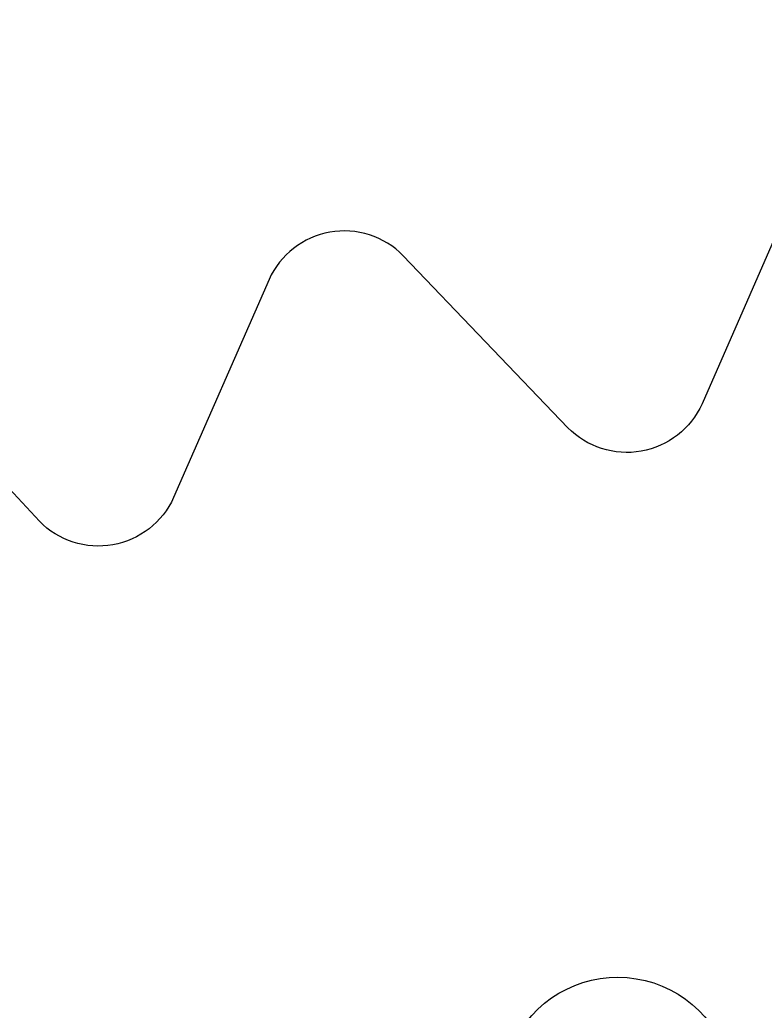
# Model space of a CAD drawing. Header units: millimetres. Extents: x -8428662 to 9409114, y 0 to 249028.
# Drawn here: x -196584.799 to -196582.05, y 105911.558 to 105915.217 of the extents above; entities that cross this region are included whole.
import ezdxf
from ezdxf import colors
from ezdxf.entities.mleader import LeaderData, LeaderLine
from ezdxf.math import Vec2, Vec3

# ---------------------------------------------------------------- set-up
doc = ezdxf.new("R2010")
doc.units = ezdxf.units.MM
doc.header["$MEASUREMENT"] = 0
doc.layers.get('0').update_dxf_attribs({"color": 250, "lineweight": 9})
for name, color, linetype, lineweight in [('_АР ТЕКСТ', 250, 'Continuous', 25), ('АР_Отметки', 250, 'Continuous', 15), ('АР_Размеры', 175, 'Continuous', 9), ('АР_Сущ Несущая стена', 216, 'Continuous', 30)]:
    doc.layers.add(name, color=color, linetype=linetype, lineweight=lineweight)
doc.styles.add('ISOCPEUR', font='isocpeur.ttf', dxfattribs={"width": 0.7})

# ---------------------------------------------------------------- blocks, each defined once
blk = doc.blocks.new('_DotSmall')
at = {"color": 0, "linetype": 'ByBlock', "const_width": 0.5}
blk.add_lwpolyline([(-0.0625, 0, 1), (0.0625, 0, 1)], format="xyb", close=True, dxfattribs=at)

msp = doc.modelspace()

# ---------------------------------------------------------------- linework, layer by layer
at = {"layer": 'АР_Размеры', "color": 5, "lineweight": 0, "ltscale": 100, "transparency": 33554687}
for points in [[(-196581.9273, 105914.6036), (-196582.2798, 105913.7982, -0.527868), (-196582.7754, 105913.7103), (-196583.3833, 105914.3455, 0.527868), (-196583.8788, 105914.2577), (-196584.2314, 105913.4523, -0.527868), (-196584.7269, 105913.3645), (-196585.32, 105914.0023, 0.57795), (-196585.8314, 105913.8706), (-196586.0426, 105912.9664, -0.615334), (-196586.5763, 105912.86, 0.101403), (-196589.0197, 105914.9357, 0.887085)], [(-196581.9273, 105914.6036), (-196582.2798, 105913.7982, -0.527868), (-196582.7754, 105913.7103), (-196583.3833, 105914.3455, 0.527868), (-196583.8788, 105914.2577), (-196584.2314, 105913.4523, -0.527868), (-196584.7269, 105913.3645), (-196585.32, 105914.0023, 0.57795), (-196585.8314, 105913.8706), (-196586.0426, 105912.9664, -0.615334), (-196586.5763, 105912.86, 0.101403), (-196589.0197, 105914.9357, 0.887085)], [(-196581.9273, 105914.6036), (-196582.2798, 105913.7982, -0.527868), (-196582.7754, 105913.7103), (-196583.3833, 105914.3455, 0.527868), (-196583.8788, 105914.2577), (-196584.2314, 105913.4523, -0.527868), (-196584.7269, 105913.3645), (-196585.32, 105914.0023, 0.57795), (-196585.8314, 105913.8706), (-196586.0426, 105912.9664, -0.615334), (-196586.5763, 105912.86, 0.101403), (-196589.0197, 105914.9357, 0.887085)], [(-196581.9273, 105914.6036), (-196582.2798, 105913.7982, -0.527868), (-196582.7754, 105913.7103), (-196583.3833, 105914.3455, 0.527868), (-196583.8788, 105914.2577), (-196584.2314, 105913.4523, -0.527868), (-196584.7269, 105913.3645), (-196585.32, 105914.0023, 0.57795), (-196585.8314, 105913.8706), (-196586.0426, 105912.9664, -0.615334), (-196586.5763, 105912.86, 0.101403), (-196589.0197, 105914.9357, 0.887085)], [(-196581.9273, 105914.6036), (-196582.2798, 105913.7982, -0.527868), (-196582.7754, 105913.7103), (-196583.3833, 105914.3455, 0.527868), (-196583.8788, 105914.2577), (-196584.2314, 105913.4523, -0.527868), (-196584.7269, 105913.3645), (-196585.32, 105914.0023, 0.57795), (-196585.8314, 105913.8706), (-196586.0426, 105912.9664, -0.615334), (-196586.5763, 105912.86, 0.101403), (-196589.0197, 105914.9357, 0.887085)], [(-196581.9273, 105914.6036), (-196582.2798, 105913.7982, -0.527868), (-196582.7754, 105913.7103), (-196583.3833, 105914.3455, 0.527868), (-196583.8788, 105914.2577), (-196584.2314, 105913.4523, -0.527868), (-196584.7269, 105913.3645), (-196585.32, 105914.0023, 0.57795), (-196585.8314, 105913.8706), (-196586.0426, 105912.9664, -0.615334), (-196586.5763, 105912.86, 0.101403), (-196589.0197, 105914.9357, 0.887085)], [(-196581.9273, 105914.6036), (-196582.2798, 105913.7982, -0.527868), (-196582.7754, 105913.7103), (-196583.3833, 105914.3455, 0.527868), (-196583.8788, 105914.2577), (-196584.2314, 105913.4523, -0.527868), (-196584.7269, 105913.3645), (-196585.32, 105914.0023, 0.57795), (-196585.8314, 105913.8706), (-196586.0426, 105912.9664, -0.615334), (-196586.5763, 105912.86, 0.101403), (-196589.0197, 105914.9357, 0.887085)], [(-196581.9273, 105914.6036), (-196582.2798, 105913.7982, -0.527868), (-196582.7754, 105913.7103), (-196583.3833, 105914.3455, 0.527868), (-196583.8788, 105914.2577), (-196584.2314, 105913.4523, -0.527868), (-196584.7269, 105913.3645), (-196585.32, 105914.0023, 0.57795), (-196585.8314, 105913.8706), (-196586.0426, 105912.9664, -0.615334), (-196586.5763, 105912.86, 0.101403), (-196589.0197, 105914.9357, 0.887085)], [(-196581.9273, 105914.6036), (-196582.2798, 105913.7982, -0.527868), (-196582.7754, 105913.7103), (-196583.3833, 105914.3455, 0.527868), (-196583.8788, 105914.2577), (-196584.2314, 105913.4523, -0.527868), (-196584.7269, 105913.3645), (-196585.32, 105914.0023, 0.57795), (-196585.8314, 105913.8706), (-196586.0426, 105912.9664, -0.615334), (-196586.5763, 105912.86, 0.101403), (-196589.0197, 105914.9357, 0.887085)], [(-196581.9273, 105914.6036), (-196582.2798, 105913.7982, -0.527868), (-196582.7754, 105913.7103), (-196583.3833, 105914.3455, 0.527868), (-196583.8788, 105914.2577), (-196584.2314, 105913.4523, -0.527868), (-196584.7269, 105913.3645), (-196585.32, 105914.0023, 0.57795), (-196585.8314, 105913.8706), (-196586.0426, 105912.9664, -0.615334), (-196586.5763, 105912.86, 0.101403), (-196589.0197, 105914.9357, 0.887085)], [(-196581.9273, 105914.6036), (-196582.2798, 105913.7982, -0.527868), (-196582.7754, 105913.7103), (-196583.3833, 105914.3455, 0.527868), (-196583.8788, 105914.2577), (-196584.2314, 105913.4523, -0.527868), (-196584.7269, 105913.3645), (-196585.32, 105914.0023, 0.57795), (-196585.8314, 105913.8706), (-196586.0426, 105912.9664, -0.615334), (-196586.5763, 105912.86, 0.101403), (-196589.0197, 105914.9357, 0.887085)], [(-196581.9273, 105914.6036), (-196582.2798, 105913.7982, -0.527868), (-196582.7754, 105913.7103), (-196583.3833, 105914.3455, 0.527868), (-196583.8788, 105914.2577), (-196584.2314, 105913.4523, -0.527868), (-196584.7269, 105913.3645), (-196585.32, 105914.0023, 0.57795), (-196585.8314, 105913.8706), (-196586.0426, 105912.9664, -0.615334), (-196586.5763, 105912.86, 0.101403), (-196589.0197, 105914.9357, 0.887085)], [(-196581.9273, 105914.6036), (-196582.2798, 105913.7982, -0.527868), (-196582.7754, 105913.7103), (-196583.3833, 105914.3455, 0.527868), (-196583.8788, 105914.2577), (-196584.2314, 105913.4523, -0.527868), (-196584.7269, 105913.3645), (-196585.32, 105914.0023, 0.57795), (-196585.8314, 105913.8706), (-196586.0426, 105912.9664, -0.615334), (-196586.5763, 105912.86, 0.101403), (-196589.0197, 105914.9357, 0.887085)], [(-196581.9273, 105914.6036), (-196582.2798, 105913.7982, -0.527868), (-196582.7754, 105913.7103), (-196583.3833, 105914.3455, 0.527868), (-196583.8788, 105914.2577), (-196584.2314, 105913.4523, -0.527868), (-196584.7269, 105913.3645), (-196585.32, 105914.0023, 0.57795), (-196585.8314, 105913.8706), (-196586.0426, 105912.9664, -0.615334), (-196586.5763, 105912.86, 0.101403), (-196589.0197, 105914.9357, 0.887085)], [(-196581.9273, 105914.6036), (-196582.2798, 105913.7982, -0.527868), (-196582.7754, 105913.7103), (-196583.3833, 105914.3455, 0.527868), (-196583.8788, 105914.2577), (-196584.2314, 105913.4523, -0.527868), (-196584.7269, 105913.3645), (-196585.32, 105914.0023, 0.57795), (-196585.8314, 105913.8706), (-196586.0426, 105912.9664, -0.615334), (-196586.5763, 105912.86, 0.101403), (-196589.0197, 105914.9357, 0.887085)], [(-196581.9273, 105914.6036), (-196582.2798, 105913.7982, -0.527868), (-196582.7754, 105913.7103), (-196583.3833, 105914.3455, 0.527868), (-196583.8788, 105914.2577), (-196584.2314, 105913.4523, -0.527868), (-196584.7269, 105913.3645), (-196585.32, 105914.0023, 0.57795), (-196585.8314, 105913.8706), (-196586.0426, 105912.9664, -0.615334), (-196586.5763, 105912.86, 0.101403), (-196589.0197, 105914.9357, 0.887085)], [(-196581.9273, 105914.6036), (-196582.2798, 105913.7982, -0.527868), (-196582.7754, 105913.7103), (-196583.3833, 105914.3455, 0.527868), (-196583.8788, 105914.2577), (-196584.2314, 105913.4523, -0.527868), (-196584.7269, 105913.3645), (-196585.32, 105914.0023, 0.57795), (-196585.8314, 105913.8706), (-196586.0426, 105912.9664, -0.615334), (-196586.5763, 105912.86, 0.101403), (-196589.0197, 105914.9357, 0.887085)], [(-196581.9273, 105914.6036), (-196582.2798, 105913.7982, -0.527868), (-196582.7754, 105913.7103), (-196583.3833, 105914.3455, 0.527868), (-196583.8788, 105914.2577), (-196584.2314, 105913.4523, -0.527868), (-196584.7269, 105913.3645), (-196585.32, 105914.0023, 0.57795), (-196585.8314, 105913.8706), (-196586.0426, 105912.9664, -0.615334), (-196586.5763, 105912.86, 0.101403), (-196589.0197, 105914.9357, 0.887085)], [(-196581.9273, 105914.6036), (-196582.2798, 105913.7982, -0.527868), (-196582.7754, 105913.7103), (-196583.3833, 105914.3455, 0.527868), (-196583.8788, 105914.2577), (-196584.2314, 105913.4523, -0.527868), (-196584.7269, 105913.3645), (-196585.32, 105914.0023, 0.57795), (-196585.8314, 105913.8706), (-196586.0426, 105912.9664, -0.615334), (-196586.5763, 105912.86, 0.101403), (-196589.0197, 105914.9357, 0.887085)], [(-196581.9273, 105914.6036), (-196582.2798, 105913.7982, -0.527868), (-196582.7754, 105913.7103), (-196583.3833, 105914.3455, 0.527868), (-196583.8788, 105914.2577), (-196584.2314, 105913.4523, -0.527868), (-196584.7269, 105913.3645), (-196585.32, 105914.0023, 0.57795), (-196585.8314, 105913.8706), (-196586.0426, 105912.9664, -0.615334), (-196586.5763, 105912.86, 0.101403), (-196589.0197, 105914.9357, 0.887085)], [(-196581.9273, 105914.6036), (-196582.2798, 105913.7982, -0.527868), (-196582.7754, 105913.7103), (-196583.3833, 105914.3455, 0.527868), (-196583.8788, 105914.2577), (-196584.2314, 105913.4523, -0.527868), (-196584.7269, 105913.3645), (-196585.32, 105914.0023, 0.57795), (-196585.8314, 105913.8706), (-196586.0426, 105912.9664, -0.615334), (-196586.5763, 105912.86, 0.101403), (-196589.0197, 105914.9357, 0.887085)], [(-196581.9273, 105914.6036), (-196582.2798, 105913.7982, -0.527868), (-196582.7754, 105913.7103), (-196583.3833, 105914.3455, 0.527868), (-196583.8788, 105914.2577), (-196584.2314, 105913.4523, -0.527868), (-196584.7269, 105913.3645), (-196585.32, 105914.0023, 0.57795), (-196585.8314, 105913.8706), (-196586.0426, 105912.9664, -0.615334), (-196586.5763, 105912.86, 0.101403), (-196589.0197, 105914.9357, 0.887085)], [(-196581.9273, 105914.6036), (-196582.2798, 105913.7982, -0.527868), (-196582.7754, 105913.7103), (-196583.3833, 105914.3455, 0.527868), (-196583.8788, 105914.2577), (-196584.2314, 105913.4523, -0.527868), (-196584.7269, 105913.3645), (-196585.32, 105914.0023, 0.57795), (-196585.8314, 105913.8706), (-196586.0426, 105912.9664, -0.615334), (-196586.5763, 105912.86, 0.101403), (-196589.0197, 105914.9357, 0.887085)], [(-196581.9273, 105914.6036), (-196582.2798, 105913.7982, -0.527868), (-196582.7754, 105913.7103), (-196583.3833, 105914.3455, 0.527868), (-196583.8788, 105914.2577), (-196584.2314, 105913.4523, -0.527868), (-196584.7269, 105913.3645), (-196585.32, 105914.0023, 0.57795), (-196585.8314, 105913.8706), (-196586.0426, 105912.9664, -0.615334), (-196586.5763, 105912.86, 0.101403), (-196589.0197, 105914.9357, 0.887085)], [(-196581.9273, 105914.6036), (-196582.2798, 105913.7982, -0.527868), (-196582.7754, 105913.7103), (-196583.3833, 105914.3455, 0.527868), (-196583.8788, 105914.2577), (-196584.2314, 105913.4523, -0.527868), (-196584.7269, 105913.3645), (-196585.32, 105914.0023, 0.57795), (-196585.8314, 105913.8706), (-196586.0426, 105912.9664, -0.615334), (-196586.5763, 105912.86, 0.101403), (-196589.0197, 105914.9357, 0.887085)], [(-196581.9273, 105914.6036), (-196582.2798, 105913.7982, -0.527868), (-196582.7754, 105913.7103), (-196583.3833, 105914.3455, 0.527868), (-196583.8788, 105914.2577), (-196584.2314, 105913.4523, -0.527868), (-196584.7269, 105913.3645), (-196585.32, 105914.0023, 0.57795), (-196585.8314, 105913.8706), (-196586.0426, 105912.9664, -0.615334), (-196586.5763, 105912.86, 0.101403), (-196589.0197, 105914.9357, 0.887085)], [(-196581.9273, 105914.6036), (-196582.2798, 105913.7982, -0.527868), (-196582.7754, 105913.7103), (-196583.3833, 105914.3455, 0.527868), (-196583.8788, 105914.2577), (-196584.2314, 105913.4523, -0.527868), (-196584.7269, 105913.3645), (-196585.32, 105914.0023, 0.57795), (-196585.8314, 105913.8706), (-196586.0426, 105912.9664, -0.615334), (-196586.5763, 105912.86, 0.101403), (-196589.0197, 105914.9357, 0.887085)], [(-196581.9273, 105914.6036), (-196582.2798, 105913.7982, -0.527868), (-196582.7754, 105913.7103), (-196583.3833, 105914.3455, 0.527868), (-196583.8788, 105914.2577), (-196584.2314, 105913.4523, -0.527868), (-196584.7269, 105913.3645), (-196585.32, 105914.0023, 0.57795), (-196585.8314, 105913.8706), (-196586.0426, 105912.9664, -0.615334), (-196586.5763, 105912.86, 0.101403), (-196589.0197, 105914.9357, 0.887085)], [(-196581.9273, 105914.6036), (-196582.2798, 105913.7982, -0.527868), (-196582.7754, 105913.7103), (-196583.3833, 105914.3455, 0.527868), (-196583.8788, 105914.2577), (-196584.2314, 105913.4523, -0.527868), (-196584.7269, 105913.3645), (-196585.32, 105914.0023, 0.57795), (-196585.8314, 105913.8706), (-196586.0426, 105912.9664, -0.615334), (-196586.5763, 105912.86, 0.101403), (-196589.0197, 105914.9357, 0.887085)], [(-196581.9273, 105914.6036), (-196582.2798, 105913.7982, -0.527868), (-196582.7754, 105913.7103), (-196583.3833, 105914.3455, 0.527868), (-196583.8788, 105914.2577), (-196584.2314, 105913.4523, -0.527868), (-196584.7269, 105913.3645), (-196585.32, 105914.0023, 0.57795), (-196585.8314, 105913.8706), (-196586.0426, 105912.9664, -0.615334), (-196586.5763, 105912.86, 0.101403), (-196589.0197, 105914.9357, 0.887085)], [(-196581.9273, 105914.6036), (-196582.2798, 105913.7982, -0.527868), (-196582.7754, 105913.7103), (-196583.3833, 105914.3455, 0.527868), (-196583.8788, 105914.2577), (-196584.2314, 105913.4523, -0.527868), (-196584.7269, 105913.3645), (-196585.32, 105914.0023, 0.57795), (-196585.8314, 105913.8706), (-196586.0426, 105912.9664, -0.615334), (-196586.5763, 105912.86, 0.101403), (-196589.0197, 105914.9357, 0.887085)], [(-196581.9273, 105914.6036), (-196582.2798, 105913.7982, -0.527868), (-196582.7754, 105913.7103), (-196583.3833, 105914.3455, 0.527868), (-196583.8788, 105914.2577), (-196584.2314, 105913.4523, -0.527868), (-196584.7269, 105913.3645), (-196585.32, 105914.0023, 0.57795), (-196585.8314, 105913.8706), (-196586.0426, 105912.9664, -0.615334), (-196586.5763, 105912.86, 0.101403), (-196589.0197, 105914.9357, 0.887085)], [(-196581.9273, 105914.6036), (-196582.2798, 105913.7982, -0.527868), (-196582.7754, 105913.7103), (-196583.3833, 105914.3455, 0.527868), (-196583.8788, 105914.2577), (-196584.2314, 105913.4523, -0.527868), (-196584.7269, 105913.3645), (-196585.32, 105914.0023, 0.57795), (-196585.8314, 105913.8706), (-196586.0426, 105912.9664, -0.615334), (-196586.5763, 105912.86, 0.101403), (-196589.0197, 105914.9357, 0.887085)], [(-196581.9273, 105914.6036), (-196582.2798, 105913.7982, -0.527868), (-196582.7754, 105913.7103), (-196583.3833, 105914.3455, 0.527868), (-196583.8788, 105914.2577), (-196584.2314, 105913.4523, -0.527868), (-196584.7269, 105913.3645), (-196585.32, 105914.0023, 0.57795), (-196585.8314, 105913.8706), (-196586.0426, 105912.9664, -0.615334), (-196586.5763, 105912.86, 0.101403), (-196589.0197, 105914.9357, 0.887085)], [(-196581.9273, 105914.6036), (-196582.2798, 105913.7982, -0.527868), (-196582.7754, 105913.7103), (-196583.3833, 105914.3455, 0.527868), (-196583.8788, 105914.2577), (-196584.2314, 105913.4523, -0.527868), (-196584.7269, 105913.3645), (-196585.32, 105914.0023, 0.57795), (-196585.8314, 105913.8706), (-196586.0426, 105912.9664, -0.615334), (-196586.5763, 105912.86, 0.101403), (-196589.0197, 105914.9357, 0.887085)], [(-196581.9273, 105914.6036), (-196582.2798, 105913.7982, -0.527868), (-196582.7754, 105913.7103), (-196583.3833, 105914.3455, 0.527868), (-196583.8788, 105914.2577), (-196584.2314, 105913.4523, -0.527868), (-196584.7269, 105913.3645), (-196585.32, 105914.0023, 0.57795), (-196585.8314, 105913.8706), (-196586.0426, 105912.9664, -0.615334), (-196586.5763, 105912.86, 0.101403), (-196589.0197, 105914.9357, 0.887085)], [(-196581.9273, 105914.6036), (-196582.2798, 105913.7982, -0.527868), (-196582.7754, 105913.7103), (-196583.3833, 105914.3455, 0.527868), (-196583.8788, 105914.2577), (-196584.2314, 105913.4523, -0.527868), (-196584.7269, 105913.3645), (-196585.32, 105914.0023, 0.57795), (-196585.8314, 105913.8706), (-196586.0426, 105912.9664, -0.615334), (-196586.5763, 105912.86, 0.101403), (-196589.0197, 105914.9357, 0.887085)], [(-196581.9273, 105914.6036), (-196582.2798, 105913.7982, -0.527868), (-196582.7754, 105913.7103), (-196583.3833, 105914.3455, 0.527868), (-196583.8788, 105914.2577), (-196584.2314, 105913.4523, -0.527868), (-196584.7269, 105913.3645), (-196585.32, 105914.0023, 0.57795), (-196585.8314, 105913.8706), (-196586.0426, 105912.9664, -0.615334), (-196586.5763, 105912.86, 0.101403), (-196589.0197, 105914.9357, 0.887085)], [(-196581.9273, 105914.6036), (-196582.2798, 105913.7982, -0.527868), (-196582.7754, 105913.7103), (-196583.3833, 105914.3455, 0.527868), (-196583.8788, 105914.2577), (-196584.2314, 105913.4523, -0.527868), (-196584.7269, 105913.3645), (-196585.32, 105914.0023, 0.57795), (-196585.8314, 105913.8706), (-196586.0426, 105912.9664, -0.615334), (-196586.5763, 105912.86, 0.101403), (-196589.0197, 105914.9357, 0.887085)], [(-196581.9273, 105914.6036), (-196582.2798, 105913.7982, -0.527868), (-196582.7754, 105913.7103), (-196583.3833, 105914.3455, 0.527868), (-196583.8788, 105914.2577), (-196584.2314, 105913.4523, -0.527868), (-196584.7269, 105913.3645), (-196585.32, 105914.0023, 0.57795), (-196585.8314, 105913.8706), (-196586.0426, 105912.9664, -0.615334), (-196586.5763, 105912.86, 0.101403), (-196589.0197, 105914.9357, 0.887085)], [(-196581.9273, 105914.6036), (-196582.2798, 105913.7982, -0.527868), (-196582.7754, 105913.7103), (-196583.3833, 105914.3455, 0.527868), (-196583.8788, 105914.2577), (-196584.2314, 105913.4523, -0.527868), (-196584.7269, 105913.3645), (-196585.32, 105914.0023, 0.57795), (-196585.8314, 105913.8706), (-196586.0426, 105912.9664, -0.615334), (-196586.5763, 105912.86, 0.101403), (-196589.0197, 105914.9357, 0.887085)], [(-196581.9273, 105914.6036), (-196582.2798, 105913.7982, -0.527868), (-196582.7754, 105913.7103), (-196583.3833, 105914.3455, 0.527868), (-196583.8788, 105914.2577), (-196584.2314, 105913.4523, -0.527868), (-196584.7269, 105913.3645), (-196585.32, 105914.0023, 0.57795), (-196585.8314, 105913.8706), (-196586.0426, 105912.9664, -0.615334), (-196586.5763, 105912.86, 0.101403), (-196589.0197, 105914.9357, 0.887085)], [(-196581.9273, 105914.6036), (-196582.2798, 105913.7982, -0.527868), (-196582.7754, 105913.7103), (-196583.3833, 105914.3455, 0.527868), (-196583.8788, 105914.2577), (-196584.2314, 105913.4523, -0.527868), (-196584.7269, 105913.3645), (-196585.32, 105914.0023, 0.57795), (-196585.8314, 105913.8706), (-196586.0426, 105912.9664, -0.615334), (-196586.5763, 105912.86, 0.101403), (-196589.0197, 105914.9357, 0.887085)], [(-196581.9273, 105914.6036), (-196582.2798, 105913.7982, -0.527868), (-196582.7754, 105913.7103), (-196583.3833, 105914.3455, 0.527868), (-196583.8788, 105914.2577), (-196584.2314, 105913.4523, -0.527868), (-196584.7269, 105913.3645), (-196585.32, 105914.0023, 0.57795), (-196585.8314, 105913.8706), (-196586.0426, 105912.9664, -0.615334), (-196586.5763, 105912.86, 0.101403), (-196589.0197, 105914.9357, 0.887085)], [(-196581.9273, 105914.6036), (-196582.2798, 105913.7982, -0.527868), (-196582.7754, 105913.7103), (-196583.3833, 105914.3455, 0.527868), (-196583.8788, 105914.2577), (-196584.2314, 105913.4523, -0.527868), (-196584.7269, 105913.3645), (-196585.32, 105914.0023, 0.57795), (-196585.8314, 105913.8706), (-196586.0426, 105912.9664, -0.615334), (-196586.5763, 105912.86, 0.101403), (-196589.0197, 105914.9357, 0.887085)], [(-196581.9273, 105914.6036), (-196582.2798, 105913.7982, -0.527868), (-196582.7754, 105913.7103), (-196583.3833, 105914.3455, 0.527868), (-196583.8788, 105914.2577), (-196584.2314, 105913.4523, -0.527868), (-196584.7269, 105913.3645), (-196585.32, 105914.0023, 0.57795), (-196585.8314, 105913.8706), (-196586.0426, 105912.9664, -0.615334), (-196586.5763, 105912.86, 0.101403), (-196589.0197, 105914.9357, 0.887085)], [(-196581.9273, 105914.6036), (-196582.2798, 105913.7982, -0.527868), (-196582.7754, 105913.7103), (-196583.3833, 105914.3455, 0.527868), (-196583.8788, 105914.2577), (-196584.2314, 105913.4523, -0.527868), (-196584.7269, 105913.3645), (-196585.32, 105914.0023, 0.57795), (-196585.8314, 105913.8706), (-196586.0426, 105912.9664, -0.615334), (-196586.5763, 105912.86, 0.101403), (-196589.0197, 105914.9357, 0.887085)], [(-196581.9273, 105914.6036), (-196582.2798, 105913.7982, -0.527868), (-196582.7754, 105913.7103), (-196583.3833, 105914.3455, 0.527868), (-196583.8788, 105914.2577), (-196584.2314, 105913.4523, -0.527868), (-196584.7269, 105913.3645), (-196585.32, 105914.0023, 0.57795), (-196585.8314, 105913.8706), (-196586.0426, 105912.9664, -0.615334), (-196586.5763, 105912.86, 0.101403), (-196589.0197, 105914.9357, 0.887085)], [(-196581.9273, 105914.6036), (-196582.2798, 105913.7982, -0.527868), (-196582.7754, 105913.7103), (-196583.3833, 105914.3455, 0.527868), (-196583.8788, 105914.2577), (-196584.2314, 105913.4523, -0.527868), (-196584.7269, 105913.3645), (-196585.32, 105914.0023, 0.57795), (-196585.8314, 105913.8706), (-196586.0426, 105912.9664, -0.615334), (-196586.5763, 105912.86, 0.101403), (-196589.0197, 105914.9357, 0.887085)], [(-196581.9273, 105914.6036), (-196582.2798, 105913.7982, -0.527868), (-196582.7754, 105913.7103), (-196583.3833, 105914.3455, 0.527868), (-196583.8788, 105914.2577), (-196584.2314, 105913.4523, -0.527868), (-196584.7269, 105913.3645), (-196585.32, 105914.0023, 0.57795), (-196585.8314, 105913.8706), (-196586.0426, 105912.9664, -0.615334), (-196586.5763, 105912.86, 0.101403), (-196589.0197, 105914.9357, 0.887085)], [(-196581.9273, 105914.6036), (-196582.2798, 105913.7982, -0.527868), (-196582.7754, 105913.7103), (-196583.3833, 105914.3455, 0.527868), (-196583.8788, 105914.2577), (-196584.2314, 105913.4523, -0.527868), (-196584.7269, 105913.3645), (-196585.32, 105914.0023, 0.57795), (-196585.8314, 105913.8706), (-196586.0426, 105912.9664, -0.615334), (-196586.5763, 105912.86, 0.101403), (-196589.0197, 105914.9357, 0.887085)], [(-196581.9273, 105914.6036), (-196582.2798, 105913.7982, -0.527868), (-196582.7754, 105913.7103), (-196583.3833, 105914.3455, 0.527868), (-196583.8788, 105914.2577), (-196584.2314, 105913.4523, -0.527868), (-196584.7269, 105913.3645), (-196585.32, 105914.0023, 0.57795), (-196585.8314, 105913.8706), (-196586.0426, 105912.9664, -0.615334), (-196586.5763, 105912.86, 0.101403), (-196589.0197, 105914.9357, 0.887085)], [(-196581.9273, 105914.6036), (-196582.2798, 105913.7982, -0.527868), (-196582.7754, 105913.7103), (-196583.3833, 105914.3455, 0.527868), (-196583.8788, 105914.2577), (-196584.2314, 105913.4523, -0.527868), (-196584.7269, 105913.3645), (-196585.32, 105914.0023, 0.57795), (-196585.8314, 105913.8706), (-196586.0426, 105912.9664, -0.615334), (-196586.5763, 105912.86, 0.101403), (-196589.0197, 105914.9357, 0.887085)], [(-196581.9273, 105914.6036), (-196582.2798, 105913.7982, -0.527868), (-196582.7754, 105913.7103), (-196583.3833, 105914.3455, 0.527868), (-196583.8788, 105914.2577), (-196584.2314, 105913.4523, -0.527868), (-196584.7269, 105913.3645), (-196585.32, 105914.0023, 0.57795), (-196585.8314, 105913.8706), (-196586.0426, 105912.9664, -0.615334), (-196586.5763, 105912.86, 0.101403), (-196589.0197, 105914.9357, 0.887085)], [(-196581.9273, 105914.6036), (-196582.2798, 105913.7982, -0.527868), (-196582.7754, 105913.7103), (-196583.3833, 105914.3455, 0.527868), (-196583.8788, 105914.2577), (-196584.2314, 105913.4523, -0.527868), (-196584.7269, 105913.3645), (-196585.32, 105914.0023, 0.57795), (-196585.8314, 105913.8706), (-196586.0426, 105912.9664, -0.615334), (-196586.5763, 105912.86, 0.101403), (-196589.0197, 105914.9357, 0.887085)], [(-196581.9273, 105914.6036), (-196582.2798, 105913.7982, -0.527868), (-196582.7754, 105913.7103), (-196583.3833, 105914.3455, 0.527868), (-196583.8788, 105914.2577), (-196584.2314, 105913.4523, -0.527868), (-196584.7269, 105913.3645), (-196585.32, 105914.0023, 0.57795), (-196585.8314, 105913.8706), (-196586.0426, 105912.9664, -0.615334), (-196586.5763, 105912.86, 0.101403), (-196589.0197, 105914.9357, 0.887085)], [(-196589.3722, 105914.4437, -0.164997), (-196587.505, 105911.0456), (-196587.4837, 105910.9255, 0.414304), (-196586.989, 105910.5798), (-196583.2675, 105911.2394, 0.228696), (-196582.9667, 105911.4564, -0.319049), (-196582.5233, 105911.6745, -0.319002), (-196582.1712, 105911.3278), (-196581.9585, 105910.1273, -0.4144), (-196582.1066, 105909.9153), (-196582.3467, 105909.8727, 0.668339), (-196582.4195, 105909.5427), (-196581.0063, 105908.555, 0.198883)], [(-196589.3722, 105914.4437, -0.164997), (-196587.505, 105911.0456), (-196587.4837, 105910.9255, 0.414304), (-196586.989, 105910.5798), (-196583.2675, 105911.2394, 0.228696), (-196582.9667, 105911.4564, -0.319049), (-196582.5233, 105911.6745, -0.319002), (-196582.1712, 105911.3278), (-196581.9585, 105910.1273, -0.4144), (-196582.1066, 105909.9153), (-196582.3467, 105909.8727, 0.668339), (-196582.4195, 105909.5427), (-196581.0063, 105908.555, 0.198883)], [(-196589.3722, 105914.4437, -0.164997), (-196587.505, 105911.0456), (-196587.4837, 105910.9255, 0.414304), (-196586.989, 105910.5798), (-196583.2675, 105911.2394, 0.228696), (-196582.9667, 105911.4564, -0.319049), (-196582.5233, 105911.6745, -0.319002), (-196582.1712, 105911.3278), (-196581.9585, 105910.1273, -0.4144), (-196582.1066, 105909.9153), (-196582.3467, 105909.8727, 0.668339), (-196582.4195, 105909.5427), (-196581.0063, 105908.555, 0.198883)], [(-196589.3722, 105914.4437, -0.164997), (-196587.505, 105911.0456), (-196587.4837, 105910.9255, 0.414304), (-196586.989, 105910.5798), (-196583.2675, 105911.2394, 0.228696), (-196582.9667, 105911.4564, -0.319049), (-196582.5233, 105911.6745, -0.319002), (-196582.1712, 105911.3278), (-196581.9585, 105910.1273, -0.4144), (-196582.1066, 105909.9153), (-196582.3467, 105909.8727, 0.668339), (-196582.4195, 105909.5427), (-196581.0063, 105908.555, 0.198883)], [(-196589.3722, 105914.4437, -0.164997), (-196587.505, 105911.0456), (-196587.4837, 105910.9255, 0.414304), (-196586.989, 105910.5798), (-196583.2675, 105911.2394, 0.228696), (-196582.9667, 105911.4564, -0.319049), (-196582.5233, 105911.6745, -0.319002), (-196582.1712, 105911.3278), (-196581.9585, 105910.1273, -0.4144), (-196582.1066, 105909.9153), (-196582.3467, 105909.8727, 0.668339), (-196582.4195, 105909.5427), (-196581.0063, 105908.555, 0.198883)], [(-196589.3722, 105914.4437, -0.164997), (-196587.505, 105911.0456), (-196587.4837, 105910.9255, 0.414304), (-196586.989, 105910.5798), (-196583.2675, 105911.2394, 0.228696), (-196582.9667, 105911.4564, -0.319049), (-196582.5233, 105911.6745, -0.319002), (-196582.1712, 105911.3278), (-196581.9585, 105910.1273, -0.4144), (-196582.1066, 105909.9153), (-196582.3467, 105909.8727, 0.668339), (-196582.4195, 105909.5427), (-196581.0063, 105908.555, 0.198883)], [(-196589.3722, 105914.4437, -0.164997), (-196587.505, 105911.0456), (-196587.4837, 105910.9255, 0.414304), (-196586.989, 105910.5798), (-196583.2675, 105911.2394, 0.228696), (-196582.9667, 105911.4564, -0.319049), (-196582.5233, 105911.6745, -0.319002), (-196582.1712, 105911.3278), (-196581.9585, 105910.1273, -0.4144), (-196582.1066, 105909.9153), (-196582.3467, 105909.8727, 0.668339), (-196582.4195, 105909.5427), (-196581.0063, 105908.555, 0.198883)], [(-196589.3722, 105914.4437, -0.164997), (-196587.505, 105911.0456), (-196587.4837, 105910.9255, 0.414304), (-196586.989, 105910.5798), (-196583.2675, 105911.2394, 0.228696), (-196582.9667, 105911.4564, -0.319049), (-196582.5233, 105911.6745, -0.319002), (-196582.1712, 105911.3278), (-196581.9585, 105910.1273, -0.4144), (-196582.1066, 105909.9153), (-196582.3467, 105909.8727, 0.668339), (-196582.4195, 105909.5427), (-196581.0063, 105908.555, 0.198883)], [(-196589.3722, 105914.4437, -0.164997), (-196587.505, 105911.0456), (-196587.4837, 105910.9255, 0.414304), (-196586.989, 105910.5798), (-196583.2675, 105911.2394, 0.228696), (-196582.9667, 105911.4564, -0.319049), (-196582.5233, 105911.6745, -0.319002), (-196582.1712, 105911.3278), (-196581.9585, 105910.1273, -0.4144), (-196582.1066, 105909.9153), (-196582.3467, 105909.8727, 0.668339), (-196582.4195, 105909.5427), (-196581.0063, 105908.555, 0.198883)], [(-196589.3722, 105914.4437, -0.164997), (-196587.505, 105911.0456), (-196587.4837, 105910.9255, 0.414304), (-196586.989, 105910.5798), (-196583.2675, 105911.2394, 0.228696), (-196582.9667, 105911.4564, -0.319049), (-196582.5233, 105911.6745, -0.319002), (-196582.1712, 105911.3278), (-196581.9585, 105910.1273, -0.4144), (-196582.1066, 105909.9153), (-196582.3467, 105909.8727, 0.668339), (-196582.4195, 105909.5427), (-196581.0063, 105908.555, 0.198883)], [(-196589.3722, 105914.4437, -0.164997), (-196587.505, 105911.0456), (-196587.4837, 105910.9255, 0.414304), (-196586.989, 105910.5798), (-196583.2675, 105911.2394, 0.228696), (-196582.9667, 105911.4564, -0.319049), (-196582.5233, 105911.6745, -0.319002), (-196582.1712, 105911.3278), (-196581.9585, 105910.1273, -0.4144), (-196582.1066, 105909.9153), (-196582.3467, 105909.8727, 0.668339), (-196582.4195, 105909.5427), (-196581.0063, 105908.555, 0.198883)], [(-196589.3722, 105914.4437, -0.164997), (-196587.505, 105911.0456), (-196587.4837, 105910.9255, 0.414304), (-196586.989, 105910.5798), (-196583.2675, 105911.2394, 0.228696), (-196582.9667, 105911.4564, -0.319049), (-196582.5233, 105911.6745, -0.319002), (-196582.1712, 105911.3278), (-196581.9585, 105910.1273, -0.4144), (-196582.1066, 105909.9153), (-196582.3467, 105909.8727, 0.668339), (-196582.4195, 105909.5427), (-196581.0063, 105908.555, 0.198883)], [(-196589.3722, 105914.4437, -0.164997), (-196587.505, 105911.0456), (-196587.4837, 105910.9255, 0.414304), (-196586.989, 105910.5798), (-196583.2675, 105911.2394, 0.228696), (-196582.9667, 105911.4564, -0.319049), (-196582.5233, 105911.6745, -0.319002), (-196582.1712, 105911.3278), (-196581.9585, 105910.1273, -0.4144), (-196582.1066, 105909.9153), (-196582.3467, 105909.8727, 0.668339), (-196582.4195, 105909.5427), (-196581.0063, 105908.555, 0.198883)], [(-196589.3722, 105914.4437, -0.164997), (-196587.505, 105911.0456), (-196587.4837, 105910.9255, 0.414304), (-196586.989, 105910.5798), (-196583.2675, 105911.2394, 0.228696), (-196582.9667, 105911.4564, -0.319049), (-196582.5233, 105911.6745, -0.319002), (-196582.1712, 105911.3278), (-196581.9585, 105910.1273, -0.4144), (-196582.1066, 105909.9153), (-196582.3467, 105909.8727, 0.668339), (-196582.4195, 105909.5427), (-196581.0063, 105908.555, 0.198883)], [(-196589.3722, 105914.4437, -0.164997), (-196587.505, 105911.0456), (-196587.4837, 105910.9255, 0.414304), (-196586.989, 105910.5798), (-196583.2675, 105911.2394, 0.228696), (-196582.9667, 105911.4564, -0.319049), (-196582.5233, 105911.6745, -0.319002), (-196582.1712, 105911.3278), (-196581.9585, 105910.1273, -0.4144), (-196582.1066, 105909.9153), (-196582.3467, 105909.8727, 0.668339), (-196582.4195, 105909.5427), (-196581.0063, 105908.555, 0.198883)], [(-196589.3722, 105914.4437, -0.164997), (-196587.505, 105911.0456), (-196587.4837, 105910.9255, 0.414304), (-196586.989, 105910.5798), (-196583.2675, 105911.2394, 0.228696), (-196582.9667, 105911.4564, -0.319049), (-196582.5233, 105911.6745, -0.319002), (-196582.1712, 105911.3278), (-196581.9585, 105910.1273, -0.4144), (-196582.1066, 105909.9153), (-196582.3467, 105909.8727, 0.668339), (-196582.4195, 105909.5427), (-196581.0063, 105908.555, 0.198883)], [(-196589.3722, 105914.4437, -0.164997), (-196587.505, 105911.0456), (-196587.4837, 105910.9255, 0.414304), (-196586.989, 105910.5798), (-196583.2675, 105911.2394, 0.228696), (-196582.9667, 105911.4564, -0.319049), (-196582.5233, 105911.6745, -0.319002), (-196582.1712, 105911.3278), (-196581.9585, 105910.1273, -0.4144), (-196582.1066, 105909.9153), (-196582.3467, 105909.8727, 0.668339), (-196582.4195, 105909.5427), (-196581.0063, 105908.555, 0.198883)], [(-196589.3722, 105914.4437, -0.164997), (-196587.505, 105911.0456), (-196587.4837, 105910.9255, 0.414304), (-196586.989, 105910.5798), (-196583.2675, 105911.2394, 0.228696), (-196582.9667, 105911.4564, -0.319049), (-196582.5233, 105911.6745, -0.319002), (-196582.1712, 105911.3278), (-196581.9585, 105910.1273, -0.4144), (-196582.1066, 105909.9153), (-196582.3467, 105909.8727, 0.668339), (-196582.4195, 105909.5427), (-196581.0063, 105908.555, 0.198883)], [(-196589.3722, 105914.4437, -0.164997), (-196587.505, 105911.0456), (-196587.4837, 105910.9255, 0.414304), (-196586.989, 105910.5798), (-196583.2675, 105911.2394, 0.228696), (-196582.9667, 105911.4564, -0.319049), (-196582.5233, 105911.6745, -0.319002), (-196582.1712, 105911.3278), (-196581.9585, 105910.1273, -0.4144), (-196582.1066, 105909.9153), (-196582.3467, 105909.8727, 0.668339), (-196582.4195, 105909.5427), (-196581.0063, 105908.555, 0.198883)], [(-196589.3722, 105914.4437, -0.164997), (-196587.505, 105911.0456), (-196587.4837, 105910.9255, 0.414304), (-196586.989, 105910.5798), (-196583.2675, 105911.2394, 0.228696), (-196582.9667, 105911.4564, -0.319049), (-196582.5233, 105911.6745, -0.319002), (-196582.1712, 105911.3278), (-196581.9585, 105910.1273, -0.4144), (-196582.1066, 105909.9153), (-196582.3467, 105909.8727, 0.668339), (-196582.4195, 105909.5427), (-196581.0063, 105908.555, 0.198883)], [(-196589.3722, 105914.4437, -0.164997), (-196587.505, 105911.0456), (-196587.4837, 105910.9255, 0.414304), (-196586.989, 105910.5798), (-196583.2675, 105911.2394, 0.228696), (-196582.9667, 105911.4564, -0.319049), (-196582.5233, 105911.6745, -0.319002), (-196582.1712, 105911.3278), (-196581.9585, 105910.1273, -0.4144), (-196582.1066, 105909.9153), (-196582.3467, 105909.8727, 0.668339), (-196582.4195, 105909.5427), (-196581.0063, 105908.555, 0.198883)], [(-196589.3722, 105914.4437, -0.164997), (-196587.505, 105911.0456), (-196587.4837, 105910.9255, 0.414304), (-196586.989, 105910.5798), (-196583.2675, 105911.2394, 0.228696), (-196582.9667, 105911.4564, -0.319049), (-196582.5233, 105911.6745, -0.319002), (-196582.1712, 105911.3278), (-196581.9585, 105910.1273, -0.4144), (-196582.1066, 105909.9153), (-196582.3467, 105909.8727, 0.668339), (-196582.4195, 105909.5427), (-196581.0063, 105908.555, 0.198883)], [(-196589.3722, 105914.4437, -0.164997), (-196587.505, 105911.0456), (-196587.4837, 105910.9255, 0.414304), (-196586.989, 105910.5798), (-196583.2675, 105911.2394, 0.228696), (-196582.9667, 105911.4564, -0.319049), (-196582.5233, 105911.6745, -0.319002), (-196582.1712, 105911.3278), (-196581.9585, 105910.1273, -0.4144), (-196582.1066, 105909.9153), (-196582.3467, 105909.8727, 0.668339), (-196582.4195, 105909.5427), (-196581.0063, 105908.555, 0.198883)], [(-196589.3722, 105914.4437, -0.164997), (-196587.505, 105911.0456), (-196587.4837, 105910.9255, 0.414304), (-196586.989, 105910.5798), (-196583.2675, 105911.2394, 0.228696), (-196582.9667, 105911.4564, -0.319049), (-196582.5233, 105911.6745, -0.319002), (-196582.1712, 105911.3278), (-196581.9585, 105910.1273, -0.4144), (-196582.1066, 105909.9153), (-196582.3467, 105909.8727, 0.668339), (-196582.4195, 105909.5427), (-196581.0063, 105908.555, 0.198883)], [(-196589.3722, 105914.4437, -0.164997), (-196587.505, 105911.0456), (-196587.4837, 105910.9255, 0.414304), (-196586.989, 105910.5798), (-196583.2675, 105911.2394, 0.228696), (-196582.9667, 105911.4564, -0.319049), (-196582.5233, 105911.6745, -0.319002), (-196582.1712, 105911.3278), (-196581.9585, 105910.1273, -0.4144), (-196582.1066, 105909.9153), (-196582.3467, 105909.8727, 0.668339), (-196582.4195, 105909.5427), (-196581.0063, 105908.555, 0.198883)], [(-196589.3722, 105914.4437, -0.164997), (-196587.505, 105911.0456), (-196587.4837, 105910.9255, 0.414304), (-196586.989, 105910.5798), (-196583.2675, 105911.2394, 0.228696), (-196582.9667, 105911.4564, -0.319049), (-196582.5233, 105911.6745, -0.319002), (-196582.1712, 105911.3278), (-196581.9585, 105910.1273, -0.4144), (-196582.1066, 105909.9153), (-196582.3467, 105909.8727, 0.668339), (-196582.4195, 105909.5427), (-196581.0063, 105908.555, 0.198883)], [(-196589.3722, 105914.4437, -0.164997), (-196587.505, 105911.0456), (-196587.4837, 105910.9255, 0.414304), (-196586.989, 105910.5798), (-196583.2675, 105911.2394, 0.228696), (-196582.9667, 105911.4564, -0.319049), (-196582.5233, 105911.6745, -0.319002), (-196582.1712, 105911.3278), (-196581.9585, 105910.1273, -0.4144), (-196582.1066, 105909.9153), (-196582.3467, 105909.8727, 0.668339), (-196582.4195, 105909.5427), (-196581.0063, 105908.555, 0.198883)], [(-196589.3722, 105914.4437, -0.164997), (-196587.505, 105911.0456), (-196587.4837, 105910.9255, 0.414304), (-196586.989, 105910.5798), (-196583.2675, 105911.2394, 0.228696), (-196582.9667, 105911.4564, -0.319049), (-196582.5233, 105911.6745, -0.319002), (-196582.1712, 105911.3278), (-196581.9585, 105910.1273, -0.4144), (-196582.1066, 105909.9153), (-196582.3467, 105909.8727, 0.668339), (-196582.4195, 105909.5427), (-196581.0063, 105908.555, 0.198883)], [(-196589.3722, 105914.4437, -0.164997), (-196587.505, 105911.0456), (-196587.4837, 105910.9255, 0.414304), (-196586.989, 105910.5798), (-196583.2675, 105911.2394, 0.228696), (-196582.9667, 105911.4564, -0.319049), (-196582.5233, 105911.6745, -0.319002), (-196582.1712, 105911.3278), (-196581.9585, 105910.1273, -0.4144), (-196582.1066, 105909.9153), (-196582.3467, 105909.8727, 0.668339), (-196582.4195, 105909.5427), (-196581.0063, 105908.555, 0.198883)], [(-196589.3722, 105914.4437, -0.164997), (-196587.505, 105911.0456), (-196587.4837, 105910.9255, 0.414304), (-196586.989, 105910.5798), (-196583.2675, 105911.2394, 0.228696), (-196582.9667, 105911.4564, -0.319049), (-196582.5233, 105911.6745, -0.319002), (-196582.1712, 105911.3278), (-196581.9585, 105910.1273, -0.4144), (-196582.1066, 105909.9153), (-196582.3467, 105909.8727, 0.668339), (-196582.4195, 105909.5427), (-196581.0063, 105908.555, 0.198883)], [(-196589.3722, 105914.4437, -0.164997), (-196587.505, 105911.0456), (-196587.4837, 105910.9255, 0.414304), (-196586.989, 105910.5798), (-196583.2675, 105911.2394, 0.228696), (-196582.9667, 105911.4564, -0.319049), (-196582.5233, 105911.6745, -0.319002), (-196582.1712, 105911.3278), (-196581.9585, 105910.1273, -0.4144), (-196582.1066, 105909.9153), (-196582.3467, 105909.8727, 0.668339), (-196582.4195, 105909.5427), (-196581.0063, 105908.555, 0.198883)], [(-196589.3722, 105914.4437, -0.164997), (-196587.505, 105911.0456), (-196587.4837, 105910.9255, 0.414304), (-196586.989, 105910.5798), (-196583.2675, 105911.2394, 0.228696), (-196582.9667, 105911.4564, -0.319049), (-196582.5233, 105911.6745, -0.319002), (-196582.1712, 105911.3278), (-196581.9585, 105910.1273, -0.4144), (-196582.1066, 105909.9153), (-196582.3467, 105909.8727, 0.668339), (-196582.4195, 105909.5427), (-196581.0063, 105908.555, 0.198883)], [(-196589.3722, 105914.4437, -0.164997), (-196587.505, 105911.0456), (-196587.4837, 105910.9255, 0.414304), (-196586.989, 105910.5798), (-196583.2675, 105911.2394, 0.228696), (-196582.9667, 105911.4564, -0.319049), (-196582.5233, 105911.6745, -0.319002), (-196582.1712, 105911.3278), (-196581.9585, 105910.1273, -0.4144), (-196582.1066, 105909.9153), (-196582.3467, 105909.8727, 0.668339), (-196582.4195, 105909.5427), (-196581.0063, 105908.555, 0.198883)], [(-196589.3722, 105914.4437, -0.164997), (-196587.505, 105911.0456), (-196587.4837, 105910.9255, 0.414304), (-196586.989, 105910.5798), (-196583.2675, 105911.2394, 0.228696), (-196582.9667, 105911.4564, -0.319049), (-196582.5233, 105911.6745, -0.319002), (-196582.1712, 105911.3278), (-196581.9585, 105910.1273, -0.4144), (-196582.1066, 105909.9153), (-196582.3467, 105909.8727, 0.668339), (-196582.4195, 105909.5427), (-196581.0063, 105908.555, 0.198883)], [(-196589.3722, 105914.4437, -0.164997), (-196587.505, 105911.0456), (-196587.4837, 105910.9255, 0.414304), (-196586.989, 105910.5798), (-196583.2675, 105911.2394, 0.228696), (-196582.9667, 105911.4564, -0.319049), (-196582.5233, 105911.6745, -0.319002), (-196582.1712, 105911.3278), (-196581.9585, 105910.1273, -0.4144), (-196582.1066, 105909.9153), (-196582.3467, 105909.8727, 0.668339), (-196582.4195, 105909.5427), (-196581.0063, 105908.555, 0.198883)], [(-196589.3722, 105914.4437, -0.164997), (-196587.505, 105911.0456), (-196587.4837, 105910.9255, 0.414304), (-196586.989, 105910.5798), (-196583.2675, 105911.2394, 0.228696), (-196582.9667, 105911.4564, -0.319049), (-196582.5233, 105911.6745, -0.319002), (-196582.1712, 105911.3278), (-196581.9585, 105910.1273, -0.4144), (-196582.1066, 105909.9153), (-196582.3467, 105909.8727, 0.668339), (-196582.4195, 105909.5427), (-196581.0063, 105908.555, 0.198883)], [(-196589.3722, 105914.4437, -0.164997), (-196587.505, 105911.0456), (-196587.4837, 105910.9255, 0.414304), (-196586.989, 105910.5798), (-196583.2675, 105911.2394, 0.228696), (-196582.9667, 105911.4564, -0.319049), (-196582.5233, 105911.6745, -0.319002), (-196582.1712, 105911.3278), (-196581.9585, 105910.1273, -0.4144), (-196582.1066, 105909.9153), (-196582.3467, 105909.8727, 0.668339), (-196582.4195, 105909.5427), (-196581.0063, 105908.555, 0.198883)], [(-196589.3722, 105914.4437, -0.164997), (-196587.505, 105911.0456), (-196587.4837, 105910.9255, 0.414304), (-196586.989, 105910.5798), (-196583.2675, 105911.2394, 0.228696), (-196582.9667, 105911.4564, -0.319049), (-196582.5233, 105911.6745, -0.319002), (-196582.1712, 105911.3278), (-196581.9585, 105910.1273, -0.4144), (-196582.1066, 105909.9153), (-196582.3467, 105909.8727, 0.668339), (-196582.4195, 105909.5427), (-196581.0063, 105908.555, 0.198883)], [(-196589.3722, 105914.4437, -0.164997), (-196587.505, 105911.0456), (-196587.4837, 105910.9255, 0.414304), (-196586.989, 105910.5798), (-196583.2675, 105911.2394, 0.228696), (-196582.9667, 105911.4564, -0.319049), (-196582.5233, 105911.6745, -0.319002), (-196582.1712, 105911.3278), (-196581.9585, 105910.1273, -0.4144), (-196582.1066, 105909.9153), (-196582.3467, 105909.8727, 0.668339), (-196582.4195, 105909.5427), (-196581.0063, 105908.555, 0.198883)], [(-196589.3722, 105914.4437, -0.164997), (-196587.505, 105911.0456), (-196587.4837, 105910.9255, 0.414304), (-196586.989, 105910.5798), (-196583.2675, 105911.2394, 0.228696), (-196582.9667, 105911.4564, -0.319049), (-196582.5233, 105911.6745, -0.319002), (-196582.1712, 105911.3278), (-196581.9585, 105910.1273, -0.4144), (-196582.1066, 105909.9153), (-196582.3467, 105909.8727, 0.668339), (-196582.4195, 105909.5427), (-196581.0063, 105908.555, 0.198883)], [(-196589.3722, 105914.4437, -0.164997), (-196587.505, 105911.0456), (-196587.4837, 105910.9255, 0.414304), (-196586.989, 105910.5798), (-196583.2675, 105911.2394, 0.228696), (-196582.9667, 105911.4564, -0.319049), (-196582.5233, 105911.6745, -0.319002), (-196582.1712, 105911.3278), (-196581.9585, 105910.1273, -0.4144), (-196582.1066, 105909.9153), (-196582.3467, 105909.8727, 0.668339), (-196582.4195, 105909.5427), (-196581.0063, 105908.555, 0.198883)], [(-196589.3722, 105914.4437, -0.164997), (-196587.505, 105911.0456), (-196587.4837, 105910.9255, 0.414304), (-196586.989, 105910.5798), (-196583.2675, 105911.2394, 0.228696), (-196582.9667, 105911.4564, -0.319049), (-196582.5233, 105911.6745, -0.319002), (-196582.1712, 105911.3278), (-196581.9585, 105910.1273, -0.4144), (-196582.1066, 105909.9153), (-196582.3467, 105909.8727, 0.668339), (-196582.4195, 105909.5427), (-196581.0063, 105908.555, 0.198883)], [(-196589.3722, 105914.4437, -0.164997), (-196587.505, 105911.0456), (-196587.4837, 105910.9255, 0.414304), (-196586.989, 105910.5798), (-196583.2675, 105911.2394, 0.228696), (-196582.9667, 105911.4564, -0.319049), (-196582.5233, 105911.6745, -0.319002), (-196582.1712, 105911.3278), (-196581.9585, 105910.1273, -0.4144), (-196582.1066, 105909.9153), (-196582.3467, 105909.8727, 0.668339), (-196582.4195, 105909.5427), (-196581.0063, 105908.555, 0.198883)], [(-196589.3722, 105914.4437, -0.164997), (-196587.505, 105911.0456), (-196587.4837, 105910.9255, 0.414304), (-196586.989, 105910.5798), (-196583.2675, 105911.2394, 0.228696), (-196582.9667, 105911.4564, -0.319049), (-196582.5233, 105911.6745, -0.319002), (-196582.1712, 105911.3278), (-196581.9585, 105910.1273, -0.4144), (-196582.1066, 105909.9153), (-196582.3467, 105909.8727, 0.668339), (-196582.4195, 105909.5427), (-196581.0063, 105908.555, 0.198883)], [(-196589.3722, 105914.4437, -0.164997), (-196587.505, 105911.0456), (-196587.4837, 105910.9255, 0.414304), (-196586.989, 105910.5798), (-196583.2675, 105911.2394, 0.228696), (-196582.9667, 105911.4564, -0.319049), (-196582.5233, 105911.6745, -0.319002), (-196582.1712, 105911.3278), (-196581.9585, 105910.1273, -0.4144), (-196582.1066, 105909.9153), (-196582.3467, 105909.8727, 0.668339), (-196582.4195, 105909.5427), (-196581.0063, 105908.555, 0.198883)], [(-196589.3722, 105914.4437, -0.164997), (-196587.505, 105911.0456), (-196587.4837, 105910.9255, 0.414304), (-196586.989, 105910.5798), (-196583.2675, 105911.2394, 0.228696), (-196582.9667, 105911.4564, -0.319049), (-196582.5233, 105911.6745, -0.319002), (-196582.1712, 105911.3278), (-196581.9585, 105910.1273, -0.4144), (-196582.1066, 105909.9153), (-196582.3467, 105909.8727, 0.668339), (-196582.4195, 105909.5427), (-196581.0063, 105908.555, 0.198883)], [(-196589.3722, 105914.4437, -0.164997), (-196587.505, 105911.0456), (-196587.4837, 105910.9255, 0.414304), (-196586.989, 105910.5798), (-196583.2675, 105911.2394, 0.228696), (-196582.9667, 105911.4564, -0.319049), (-196582.5233, 105911.6745, -0.319002), (-196582.1712, 105911.3278), (-196581.9585, 105910.1273, -0.4144), (-196582.1066, 105909.9153), (-196582.3467, 105909.8727, 0.668339), (-196582.4195, 105909.5427), (-196581.0063, 105908.555, 0.198883)], [(-196589.3722, 105914.4437, -0.164997), (-196587.505, 105911.0456), (-196587.4837, 105910.9255, 0.414304), (-196586.989, 105910.5798), (-196583.2675, 105911.2394, 0.228696), (-196582.9667, 105911.4564, -0.319049), (-196582.5233, 105911.6745, -0.319002), (-196582.1712, 105911.3278), (-196581.9585, 105910.1273, -0.4144), (-196582.1066, 105909.9153), (-196582.3467, 105909.8727, 0.668339), (-196582.4195, 105909.5427), (-196581.0063, 105908.555, 0.198883)], [(-196589.3722, 105914.4437, -0.164997), (-196587.505, 105911.0456), (-196587.4837, 105910.9255, 0.414304), (-196586.989, 105910.5798), (-196583.2675, 105911.2394, 0.228696), (-196582.9667, 105911.4564, -0.319049), (-196582.5233, 105911.6745, -0.319002), (-196582.1712, 105911.3278), (-196581.9585, 105910.1273, -0.4144), (-196582.1066, 105909.9153), (-196582.3467, 105909.8727, 0.668339), (-196582.4195, 105909.5427), (-196581.0063, 105908.555, 0.198883)], [(-196589.3722, 105914.4437, -0.164997), (-196587.505, 105911.0456), (-196587.4837, 105910.9255, 0.414304), (-196586.989, 105910.5798), (-196583.2675, 105911.2394, 0.228696), (-196582.9667, 105911.4564, -0.319049), (-196582.5233, 105911.6745, -0.319002), (-196582.1712, 105911.3278), (-196581.9585, 105910.1273, -0.4144), (-196582.1066, 105909.9153), (-196582.3467, 105909.8727, 0.668339), (-196582.4195, 105909.5427), (-196581.0063, 105908.555, 0.198883)], [(-196589.3722, 105914.4437, -0.164997), (-196587.505, 105911.0456), (-196587.4837, 105910.9255, 0.414304), (-196586.989, 105910.5798), (-196583.2675, 105911.2394, 0.228696), (-196582.9667, 105911.4564, -0.319049), (-196582.5233, 105911.6745, -0.319002), (-196582.1712, 105911.3278), (-196581.9585, 105910.1273, -0.4144), (-196582.1066, 105909.9153), (-196582.3467, 105909.8727, 0.668339), (-196582.4195, 105909.5427), (-196581.0063, 105908.555, 0.198883)], [(-196589.3722, 105914.4437, -0.164997), (-196587.505, 105911.0456), (-196587.4837, 105910.9255, 0.414304), (-196586.989, 105910.5798), (-196583.2675, 105911.2394, 0.228696), (-196582.9667, 105911.4564, -0.319049), (-196582.5233, 105911.6745, -0.319002), (-196582.1712, 105911.3278), (-196581.9585, 105910.1273, -0.4144), (-196582.1066, 105909.9153), (-196582.3467, 105909.8727, 0.668339), (-196582.4195, 105909.5427), (-196581.0063, 105908.555, 0.198883)], [(-196589.3722, 105914.4437, -0.164997), (-196587.505, 105911.0456), (-196587.4837, 105910.9255, 0.414304), (-196586.989, 105910.5798), (-196583.2675, 105911.2394, 0.228696), (-196582.9667, 105911.4564, -0.319049), (-196582.5233, 105911.6745, -0.319002), (-196582.1712, 105911.3278), (-196581.9585, 105910.1273, -0.4144), (-196582.1066, 105909.9153), (-196582.3467, 105909.8727, 0.668339), (-196582.4195, 105909.5427), (-196581.0063, 105908.555, 0.198883)], [(-196589.3722, 105914.4437, -0.164997), (-196587.505, 105911.0456), (-196587.4837, 105910.9255, 0.414304), (-196586.989, 105910.5798), (-196583.2675, 105911.2394, 0.228696), (-196582.9667, 105911.4564, -0.319049), (-196582.5233, 105911.6745, -0.319002), (-196582.1712, 105911.3278), (-196581.9585, 105910.1273, -0.4144), (-196582.1066, 105909.9153), (-196582.3467, 105909.8727, 0.668339), (-196582.4195, 105909.5427), (-196581.0063, 105908.555, 0.198883)], [(-196589.3722, 105914.4437, -0.164997), (-196587.505, 105911.0456), (-196587.4837, 105910.9255, 0.414304), (-196586.989, 105910.5798), (-196583.2675, 105911.2394, 0.228696), (-196582.9667, 105911.4564, -0.319049), (-196582.5233, 105911.6745, -0.319002), (-196582.1712, 105911.3278), (-196581.9585, 105910.1273, -0.4144), (-196582.1066, 105909.9153), (-196582.3467, 105909.8727, 0.668339), (-196582.4195, 105909.5427), (-196581.0063, 105908.555, 0.198883)]]:
    msp.add_lwpolyline(points, format="xyb", dxfattribs=at)
at = {"layer": 'АР_Сущ Несущая стена', "lineweight": 18, "ltscale": 100}
msp.add_arc((-197116.3547, 115484.5893), 9778.6546, 272.59254797, 356.63539137, dxfattribs=at)

# ---------------------------------------------------------------- leaders
at = {"layer": '_АР ТЕКСТ'}
ml = msp.add_multileader_mtext('Standard', dxfattribs=at)
ml.set_content('{\\W0.8;-2,550}', color=256, style='ISOCPEUR')
ml.set_leader_properties(color=256, linetype='Continuous', lineweight=-1)
ml.set_arrow_properties(name='DOTSMALL')
ml.build(insert=Vec2(0, 0))
ml.multileader.update_dxf_attribs({"has_text_frame": 1, "text_left_attachment_type": 4, "text_right_attachment_type": 4, "dogleg_length": 100, "arrow_head_size": 180})
ctx = ml.context
ctx.base_point, ctx.char_height, ctx.arrow_head_size, ctx.landing_gap_size, ctx.plane_origin = Vec3(-660859.4041, 120073.2763, -1.9618), 250, 180, 50, Vec3(-660379.0708, 117829.2579, -1.9618)
ctx.left_attachment, ctx.right_attachment = 4, 4
notes = []
notes.append((ctx, [(0, (0, 0, 0), (0, 0), (1, 0), 1, [])]))
ctx.mtext.insert, ctx.mtext.width, ctx.mtext.defined_height, ctx.mtext.line_spacing_style, ctx.mtext.flow_direction = Vec3(-660809.4041, 120406.6097, -1.9618), 801.086406, 330.7096, 2, 5
at = {"layer": 'АР_Отметки'}
ml = msp.add_multileader_mtext('Standard', dxfattribs=at)
ml.set_content('{\\W0.8;-2,250}', color=256, style='ISOCPEUR')
ml.set_leader_properties(color=256, linetype='Continuous', lineweight=-1)
ml.set_arrow_properties(name='DOTSMALL')
ml.build(insert=Vec2(0, 0))
ml.multileader.update_dxf_attribs({"has_text_frame": 1, "text_left_attachment_type": 4, "text_right_attachment_type": 4, "dogleg_length": 100, "arrow_head_size": 180})
ctx = ml.context
ctx.base_point, ctx.char_height, ctx.arrow_head_size, ctx.landing_gap_size, ctx.plane_origin = Vec3(-643357.0086, 128352.8589), 250, 180, 50, Vec3(-642978.9254, 126878.8352)
ctx.left_attachment, ctx.right_attachment = 4, 4
notes.append((ctx, [(0, (0, 0, 0), (0, 0), (1, 0), 1, [])]))
ctx.mtext.insert, ctx.mtext.width, ctx.mtext.defined_height, ctx.mtext.line_spacing_style, ctx.mtext.flow_direction = Vec3(-643307.0086, 128686.1922), 769.988959, 343.8884, 2, 5
ml = msp.add_multileader_mtext('Standard', dxfattribs=at)
ml.set_content('{\\W0.8;-2,250}', color=256, style='ISOCPEUR')
ml.set_leader_properties(color=256, linetype='Continuous', lineweight=-1)
ml.set_arrow_properties(name='DOTSMALL')
ml.build(insert=Vec2(0, 0))
ml.multileader.update_dxf_attribs({"has_text_frame": 1, "text_left_attachment_type": 4, "text_right_attachment_type": 4, "dogleg_length": 100, "arrow_head_size": 180})
ctx = ml.context
ctx.base_point, ctx.char_height, ctx.arrow_head_size, ctx.landing_gap_size, ctx.plane_origin = Vec3(-682250.8893, 116985.8569, 0), 250, 180, 50, Vec3(-683297.3529, 115928.7627, 0)
ctx.left_attachment, ctx.right_attachment = 4, 4
notes.append((ctx, [(0, (0, 0, 0), (0, 0), (1, 0), 1, [])]))
ctx.mtext.insert, ctx.mtext.width, ctx.mtext.defined_height, ctx.mtext.line_spacing_style, ctx.mtext.flow_direction = Vec3(-682200.8893, 117319.1902, 0), 769.988959, 343.8884, 2, 5
ml = msp.add_multileader_mtext('Standard', dxfattribs=at)
ml.set_content('{\\W0.8;-2,650}', color=256, style='ISOCPEUR')
ml.set_leader_properties(color=256, linetype='Continuous', lineweight=-1)
ml.set_arrow_properties(name='DOTSMALL')
ml.build(insert=Vec2(0, 0))
ml.multileader.update_dxf_attribs({"has_text_frame": 1, "text_left_attachment_type": 4, "text_right_attachment_type": 4, "dogleg_length": 100, "arrow_head_size": 180})
ctx = ml.context
ctx.base_point, ctx.char_height, ctx.arrow_head_size, ctx.landing_gap_size, ctx.plane_origin = Vec3(-648262.8893, 114233.6667), 250, 180, 50, Vec3(-648459.6456, 112502.8542)
ctx.left_attachment, ctx.right_attachment = 4, 4
notes.append((ctx, [(0, (0, 0, 0), (0, 0), (1, 0), 1, [])]))
ctx.mtext.insert, ctx.mtext.width, ctx.mtext.defined_height, ctx.mtext.line_spacing_style, ctx.mtext.flow_direction = Vec3(-648212.8893, 114567), 881.185779, 430.9869, 2, 5
for ctx, leaders in notes:
    for number, flags, end, landing, length, lines in leaders:
        leader = LeaderData()
        leader.index, (leader.has_last_leader_line, leader.has_dogleg_vector, leader.attachment_direction) = number, flags
        leader.last_leader_point, leader.dogleg_vector, leader.dogleg_length = Vec3(end), Vec3(landing), length
        for number, points, colour, breaks in lines:
            line = LeaderLine()
            line.index, line.vertices, line.color, line.breaks = number, Vec3.list(points), colors.encode_raw_color(colour), breaks
            leader.lines.append(line)
        ctx.leaders.append(leader)

doc.saveas('drawing.dxf')
